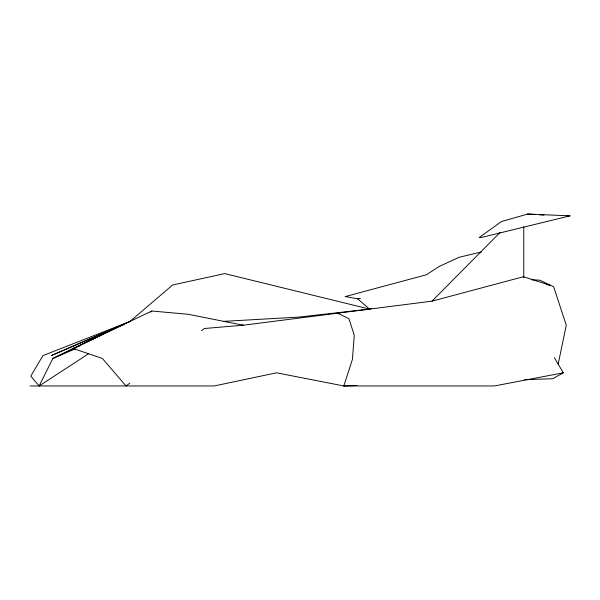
<?xml version="1.0" encoding="UTF-8"?>
<svg xmlns="http://www.w3.org/2000/svg" width="600" height="600" viewBox="0 0 600 600"><rect width="100%" height="100%" fill="white"/><g stroke="black" fill="none" stroke-linecap="round" stroke-linejoin="round"><path stroke-width="0.9" d="M558.195 364.087L566.273 325.215L553.658 286.8L539.783 280.185L531.457 279.75M30 385.957L214.208 385.957L276.57 372.81L343.822 385.957L352.425 359.377L354.263 335.288L348.952 318.728L337.612 313.185L339.48 313.29M371.407 308.692L369.593 309.105L224.745 273.6L172.65 284.978L129.877 321.532L42.953 355.582L30.78 376.095L39.127 385.957L52.86 358.47L121.538 325.215L124.222 324.712M241.365 325.462L432.015 301.147L499.987 232.53M150.413 312.097L151.845 311.01L188.377 314.303L243.218 325.215L204.435 328.5L201.42 330.712M129.788 383.197L126.015 385.957L102.39 358.47L73.133 348.487L151.845 311.01M39.127 385.957L88.343 353.91M554.393 357.743L563.31 372.81L552.757 378.72L524.655 379.695M129.877 321.532L51.293 355.582L121.538 325.215L52.86 358.47L75.127 348.892M80.01 345.66L73.133 348.487L74.977 348.233M563.31 372.81L494.377 385.957L343.822 385.957L345.615 385.403M527.67 214.042L501.397 221.565L479.213 237.54L481.125 237.54L570 215.85L527.67 214.042L534.938 214.522M360.397 298.41L357.623 298.793L345.255 296.565L426.405 274.763L439.305 266.392L459.03 257.31L481.418 251.97M432.015 301.147L523.38 276.735L549.847 285.165L546.278 284.407M345.255 296.565L347.115 296.362M223.792 321.36L298.875 317.085L369.593 309.105L357.623 298.793M343.822 385.957L356.94 385.507M566.452 215.85L570 215.85M241.35 325.163L243.218 325.215M539.482 214.822L544.028 215.123M523.755 226.725L523.755 277.65"/></g></svg>
